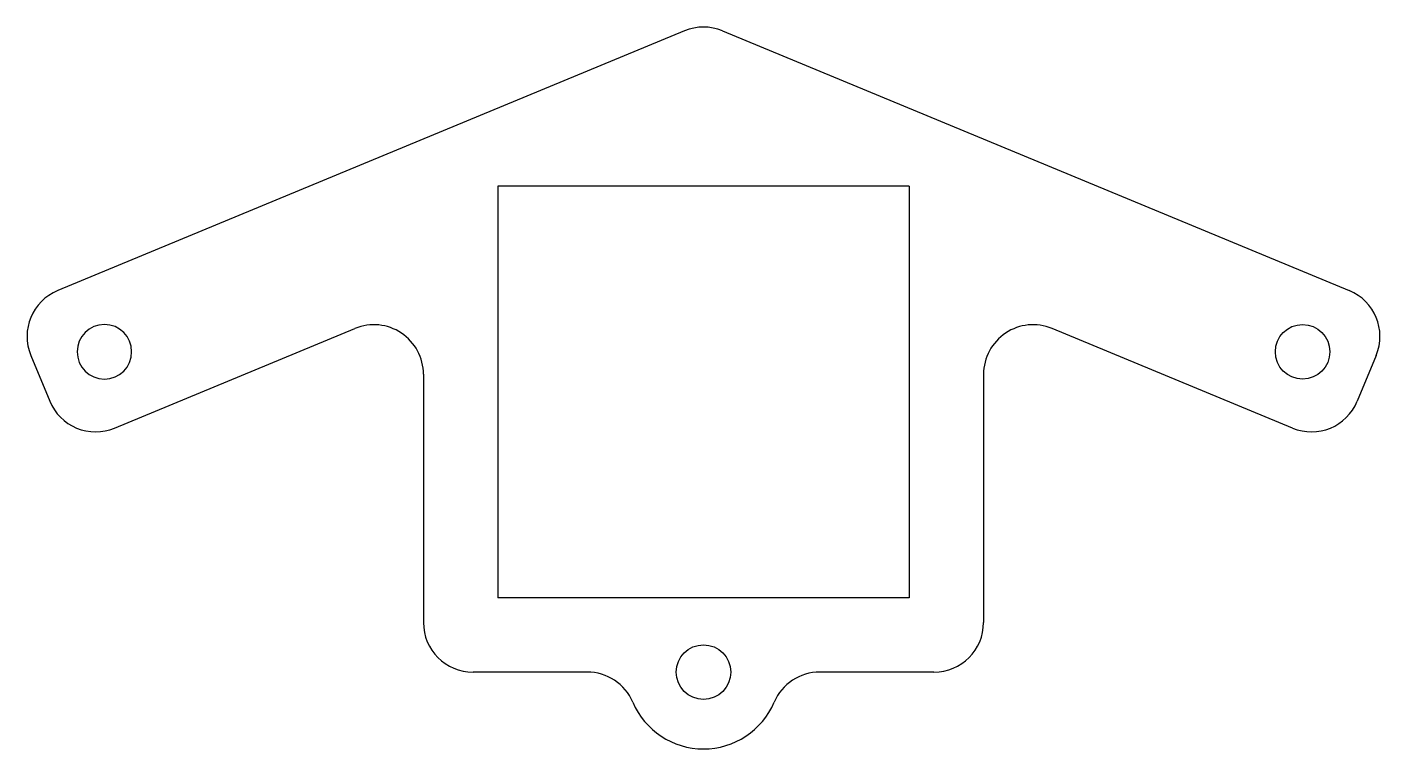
# Model space of a CAD drawing. Extents: x -6.8 to 6.8, y -3.6 to 3.7.
import ezdxf

# ---------------------------------------------------------------- set-up
doc = ezdxf.new("R2010")
doc.units = 0
doc.layers.add('VISIBLE', color=7, linetype='CONTINUOUS')

msp = doc.modelspace()

# ---------------------------------------------------------------- linework, layer by layer
at = {"layer": 'VISIBLE'}
for p, q in [((-0.191, 3.64, 0.25), (-6.514, 1.021, 0.25)), ((0.191, 3.64, 0.25), (6.514, 1.021, 0.25)), ((2.075, 2.075, 0.25), (-2.075, 2.075, 0.25)), ((-2.075, 2.075, 0.25), (-2.075, -2.075, 0.25)), ((2.075, 2.075, 0.25), (2.075, -2.075, 0.25)), ((-5.94, -0.365, 0.25), (-3.516, 0.639, 0.25)), ((5.94, -0.365, 0.25), (3.516, 0.639, 0.25)), ((-6.785, 0.367, 0.25), (-6.594, -0.095, 0.25)), ((6.785, 0.367, 0.25), (6.594, -0.095, 0.25)), ((-2.825, 0.177, 0.25), (-2.825, -2.325, 0.25)), ((2.825, 0.177, 0.25), (2.825, -2.325, 0.25)), ((2.075, -2.075, 0.25), (-2.075, -2.075, 0.25)), ((-1.173, -2.825, 0.25), (-2.325, -2.825, 0.25)), ((2.325, -2.825, 0.25), (1.173, -2.825, 0.25))]:
    msp.add_line(p, q, dxfattribs=at)
at = {"layer": 'VISIBLE', "extrusion": (0, 0, -1)}
msp.add_circle((6.043, 0.404, -0.25), 0.275, dxfattribs=at)
at = {"layer": 'VISIBLE'}
for centre in [(6.043, 0.404, 0.25), (0, -2.825, 0.25)]:
    msp.add_circle(centre, 0.275, dxfattribs=at)
for centre, radius, start, end in [((0, 3.178, 0.25), 0.5, 67.5, 112.5), ((-6.323, 0.559, 0.25), 0.5, 112.5, 202.5), ((6.323, 0.559, 0.25), 0.5, 337.5, 67.5), ((-3.325, 0.177, 0.25), 0.5, 0, 112.5), ((3.325, 0.177, 0.25), 0.5, 67.5, 180), ((-6.132, 0.097, 0.25), 0.5, 202.5, 292.5), ((6.132, 0.097, 0.25), 0.5, 247.5, 337.5), ((-2.325, -2.325, 0.25), 0.5, 180, 270), ((2.325, -2.325, 0.25), 0.5, 270, 0), ((-1.173, -3.325, 0.25), 0.5, 23.0888, 90), ((1.173, -3.325, 0.25), 0.5, 90, 156.9112), ((0, -2.825, 0.25), 0.775, 203.0888, 336.9112)]:
    msp.add_arc(centre, radius, start, end, dxfattribs=at)

doc.saveas('drawing.dxf')
